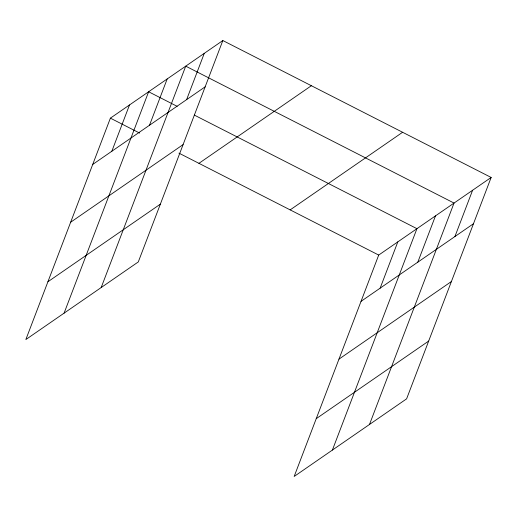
<?xml version="1.0" encoding="UTF-8"?>
<svg xmlns="http://www.w3.org/2000/svg" width="517" height="517" viewBox="0 0 517 517"><rect width="100%" height="100%" fill="white"/><g stroke="black" fill="none" stroke-linecap="round" stroke-linejoin="round"><path stroke-width="0.78" d="M222.833 40.539L110.392 118.154L25.85 339.546L138.291 261.932L222.833 40.539L491.15 177.454L406.608 398.846L294.167 476.461L378.709 255.068L491.15 177.454M111.834 151.242L129.508 104.957M64.082 313.16L148.625 91.767L177.182 106.34M149.503 125.243L167.178 78.959M101.19 287.542L185.732 66.15L454.042 203.065L369.5 424.457M186.611 99.626L204.28 53.348M380.15 288.156L397.819 241.872M332.392 450.074L416.935 228.676L194.321 115.084M417.814 262.158L435.488 215.873M454.921 236.54L472.596 190.256M92.717 164.438L205.165 86.824M70.655 222.226L183.096 144.611M198.935 163.333L311.376 85.719M47.919 281.759L160.36 204.144M290.16 209.889L402.607 132.274M361.034 301.353L473.475 223.738M338.965 359.134L451.412 281.519M316.23 418.673L428.677 341.058M110.392 118.154L139.668 133.095M178.94 153.135L378.709 255.068"/></g></svg>
